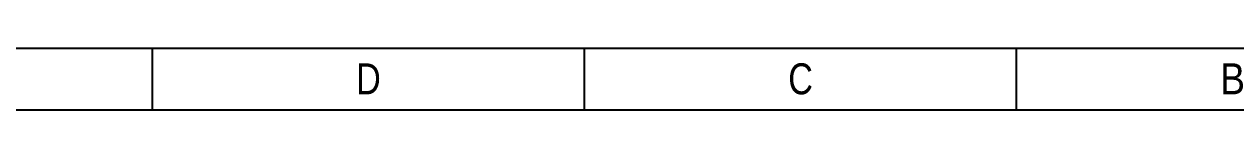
# Model space of a CAD drawing. Header units: millimetres. Extents: x 624 to 1812, y 750 to 1170.
# Drawn here: x 917.3 to 1113.5, y 750.3 to 760.3 of the extents above; entities that cross this region are included whole.
import ezdxf
from ezdxf.enums import TextEntityAlignment as Align

# ---------------------------------------------------------------- set-up
doc = ezdxf.new("R2010")
doc.units = ezdxf.units.MM
doc.layers.get('0').update_dxf_attribs({"linetype": 'CONTINUOUS'})
doc.styles.add('TEXTSTYLE_0', font='txt', dxfattribs={"width": 0.8})

# ---------------------------------------------------------------- blocks, each defined once
blk = doc.blocks.new('SUN_6HWZ35TKK40GSGJE8VEUYAXIAKM')
at = {"color": 7, "linetype": 'Continuous'}
for p, q in [((-584, 10), (-10, 10)), ((-280, 0), (-280, 10)), ((-210, 0), (-210, 10)), ((-140, 0), (-140, 10)), ((-594, 0), (0, 0))]:
    blk.add_line(p, q, dxfattribs=at)
at = {"color": 2, "linetype": 'Continuous', "style": 'TEXTSTYLE_0', "width": 1.2}
for s, p, p2 in [('D', (-246.99, 2.53), (-242.99, 2.53)), ('C', (-176.99, 2.53), (-172.99, 2.53)), ('B', (-106.99, 2.53), (-102.99, 2.53))]:
    blk.add_text(s, height=5, dxfattribs=at).set_placement(p, p2, align=Align.FIT)

msp = doc.modelspace()

# ---------------------------------------------------------------- linework, layer by layer
msp.add_line((1088.013, 760.319), (1208.013, 760.319))

# ---------------------------------------------------------------- block references
msp.add_blockref('SUN_6HWZ35TKK40GSGJE8VEUYAXIAKM', (1218.013, 750.319))

doc.saveas('drawing.dxf')
